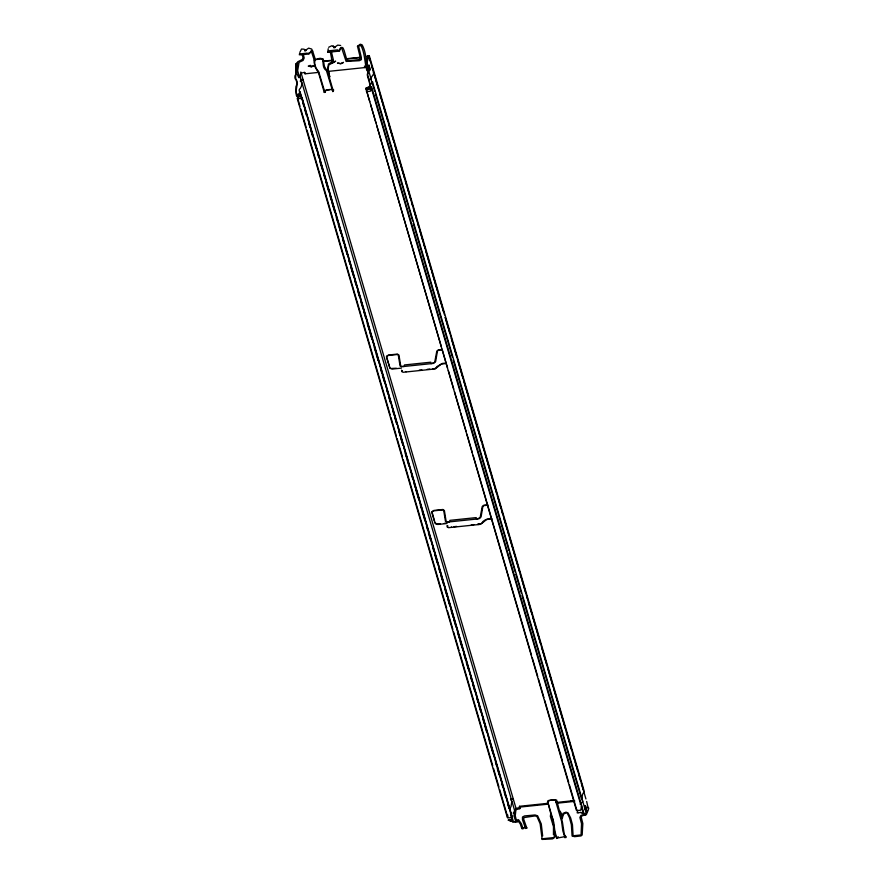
<?xml version="1.0" encoding="UTF-8"?>
<svg xmlns="http://www.w3.org/2000/svg" width="884" height="884" viewBox="0 0 884 884"><rect width="100%" height="100%" fill="white"/><g stroke="black" fill="none" stroke-linecap="round" stroke-linejoin="round"><path stroke-width="1.33" d="M553.461 834.816L553.472 826.606L550.367 816.363L550.555 814.694M330.351 51.968L332.152 61.758L328.461 64.024L327.776 67.858L329.765 77.063L328.063 69.549L328.76 65.029L333.213 62.51L333.489 60.41L331.511 52.178M401.369 368.12L392.374 369.059L389.855 368.274L386.54 356.263L388.463 355.014L397.48 354.075L398.96 355.07L400.717 365.899L401.568 366.319L404.01 366.484L404.485 364.948L430.806 362.197L431.038 363.667L434.674 362.352L436.807 351.114L438.431 349.81L442.298 349.401M446.785 523.527L437.79 524.466L435.271 523.682L431.956 511.659L433.878 510.422L442.895 509.482L444.376 510.466L446.133 521.295L446.984 521.726L449.426 521.88L449.901 520.356L476.222 517.604L476.443 519.063L480.089 517.759L482.222 506.521L483.846 505.206L487.714 504.808M300.273 81.229L301.002 79.56L302.682 79.615M300.748 81.008L301.101 79.858A1.127 0.685 -16.3 0 1 302.107 79.726L303.267 80.378M318.638 72.389L305.035 73.814L305.19 72.963M332.539 89.494A1.326 0.796 -16.3 0 1 333.633 90.212L332.771 91.538C334.594 88.069 324.295 89.306 324.914 92.367L324.273 92.433L325.268 90.367M328.152 71.405L364.871 67.571L365.026 66.731M368.915 56.189C363.125 61.659 370.12 68.278 367.302 74.344C367.114 78.632 374.551 90.179 366.252 88.986C365.313 86.853 375.91 85.704 365.832 88.091L365.678 89.129L366.727 89.726L369.943 88.975L369.335 79.195A7.138 6.906 -69.6 0 1 368.694 71.096A6.166 5.967 -69.6 0 0 368.462 68.123C364.727 64.156 368.738 59.018 369.015 55.637C367.192 55.128 365.324 58.222 367.81 56.046A1.127 0.685 -16.3 0 1 368.805 55.968L404.651 178.469M373.523 73.427L373.567 72.3L378.993 90.842M301.234 96.897L302.03 97.627L512.19 816.761L510.753 817.722L507.538 817.877L507.781 815.004M517.184 819.788L520.245 823.899L521.825 828.573L522.974 828.728L521.505 823.899L518.51 819.656L517.273 822.109L516.61 821.203L515.261 815.833L515.924 809.689L519.792 808.661L519.494 806.296L548.389 803.28M519.792 808.661L519.494 806.296M556.776 838.529L555.086 834.916L553.351 823.435L547.572 801.39A1.326 0.796 -16.3 0 1 548.964 800.418L556.622 800.031L562.5 822.485L564.235 833.966L565.926 837.579L565.959 836.529L564.909 836.087M547.992 802.595C547.373 799.545 557.671 798.307 555.848 801.777L561.572 821.358L562.821 830.838L564.986 837.767L564.854 836.651L556.809 838.131L554.964 831.667L553.716 822.186L547.992 802.595L547.351 802.661M580.28 804.551L580.622 803.335M581.639 799.545L582.567 794.351L584.247 791.291L369.324 55.836M586.435 813.125L586.998 810.451M299.632 53.305L299.344 54.841L300.505 53.869L306.936 53.151L309.444 53.78L311.555 50.753L312.66 51.106L315.444 59.792M515.516 821.722L514.875 822.032M516.002 821.667L513.018 821.899A6.166 0.674 -4.5 0 1 512.311 821.634A7.138 0.785 -4.5 0 0 510.366 820.904L508.123 820.142L508.919 819.976M522.974 828.728L524.444 827.347L525.538 828.463L526.798 828.054L523.715 819.258L523.958 817.589L535.019 815.932L536.908 816.418L540.135 823.8L542.157 839.435L552.345 838.927L553.859 838.22L554.677 834.905M299.908 52.266L301.488 49.051L304.019 49.195L305.986 50.609M328.24 48.719L327.721 52.134L328.528 52.233L339.025 51.139L341.754 47.305L343.058 47.968L344.152 50.532L346.959 60.211L348.849 60.698L358.606 59.681L359.921 59.04L360.186 57.195L357.49 46.266L360.263 44.2L362.097 44.819C366.672 52.963 365.633 61.968 368.142 70.499M487.714 734.604L511.714 816.717L510.808 817.402M296.184 72.786L296.604 71.67M513.261 813.357L513.692 812.208M508.609 820.087L513.35 821.822M436.608 367.147L435.248 368.506L433.414 368.694M481.703 523.284C483.438 519.803 488.056 518.488 491.692 518.422M299.223 89.56C301.345 87.715 302.969 83.405 300.781 81.162M299.135 90.433L299.908 92.754L298.339 94.522L297.886 97.03L297.444 94.367L301.356 95.328L300.041 96.676L297.477 96.942L296.405 95.649L295.853 86.864A7.138 6.906 -69.6 0 0 295.212 78.753A6.166 5.967 -69.6 0 1 294.98 75.792C297.842 73.052 293.156 62.123 297.908 63.283M371.777 82.853L371.965 81.825M510.576 799.291L511.151 798.683M588.357 809.037L586.667 801.468M586.147 814.617L580.567 812.418M309.356 52.598L308.428 54.034L300.449 54.863M581.661 805.788L580.722 810.241L576.501 810.562L366.506 90.4M577.329 811.821L577.175 812.86L580.733 812.484M339.666 49.25L340.616 47.835L341.865 48.521L346.119 61.449L359.379 60.698L361.401 59.626L361.324 57.305L358.65 46.421L359.368 45.382L360.838 45.239C365.004 53.383 364.495 62.145 366.86 70.632L367.401 70.521M302.03 97.627L300.604 98.599L297.19 98.334L507.339 817.457M405.944 371.567L406.154 371.777M451.359 526.963L451.569 527.184M521.825 828.573L522.543 827.534M297.466 63.482L297.333 63.405A1.127 0.685 -16.3 0 0 296.328 63.526C297.19 67.969 295.676 73.471 295.599 78.367C299.742 83.748 293.731 90.853 297.422 96.245C301.521 96.897 301.842 93.715 297.256 94.687M577.727 811.932L578.169 812.75M386.463 356.683L388.385 355.434L397.38 354.495L398.33 355.246L400.065 366.031L401.491 366.738L433.558 363.401L435.646 361.545L437.436 351.169L438.387 350.219L442.243 349.821M431.878 512.079L433.801 510.841L442.796 509.902L443.746 510.654L445.481 521.438L446.906 522.146L478.973 518.798L481.062 516.952L482.852 506.576L483.802 505.626L487.659 505.228M509.471 808.517L510.963 806.838L511.836 801.456M557.163 837.446L558.268 836.772M370.783 84.411A3.901 2.365 -16.3 0 1 372.164 82.974A3.138 1.901 -16.3 0 0 372.407 81.615L586.501 814.23C585.296 815.755 590.247 807.755 588.247 807.39M328.649 47.272L331.876 45.747L335.213 47.581L333.235 46.112L334.903 47.228L333.821 47.813L337.688 45.139L340.66 45.471M301.444 97.892L300.659 98.279M437.083 366.473L442.42 363.423L446.287 363.026M333.213 62.51L335.677 61.184L332.064 63.118M584.821 814.131L580.921 815.402L579.904 817.446L581.528 823.722L581.075 834.938L573.097 835.778L572.456 824.673L570.633 817.888L568.025 812.893L566.014 812.153L562.975 813.39L562.147 817.424L560.224 811.158L562.246 818.683L563.274 814.396L566.069 812.772L567.296 813.258L569.473 817.667L571.362 824.717L572.081 836.021L574.589 836.662L581.02 835.933L582.18 834.971L582.832 823.523L581.252 817.225L581.738 815.998L585.495 814.75M305.776 50.465L304.693 50.896L308.638 48.134L311.676 49.062L312.66 51.106M541.826 838.817L553.826 837.568M361.213 46.156L362.462 45.747M298.792 77.681L296.737 73.339L296.814 64.886L297.61 61.858L302.35 59.427L302.969 57.515L302.295 54.885M322.98 61.184L332.483 60.2M346.053 58.786L359.633 57.361M322.925 61.504L332.428 60.51M345.998 59.095L359.567 57.681M325.887 90.19L329.876 89.77M396.308 368.23L391.082 368.495M446.221 363.446L441.226 364.142L435.171 368.926L403.115 372.274L401.69 371.567L401.612 370.164M419.215 370.175L421.867 369.899M427.182 369.346L429.834 369.07M440.442 523.77L436.497 523.903L434.685 522.289M444.298 523.372L446.884 523.096M491.637 518.842L486.642 519.549L480.587 524.334L448.519 527.682L447.105 526.963L447.028 525.571M454.011 526.687L456.663 526.411M471.271 524.886L473.923 524.61M480.664 523.914C478.443 523.019 477.89 525.947 478.012 523.759M555.848 801.777L556.489 801.711M556.356 802.451L574.556 800.55M519.35 807.147L547.903 804.164M557.417 803.169L573.738 801.468M519.936 807.81L517.151 808.109L514.643 809.821L513.98 815.965L515.991 822.242M508.753 819.91L512.488 819.601L512.057 818.33M511.317 819.645L512.234 818.761M570.965 800.926L574.744 801.202M373.313 71.935C375.932 73.571 369.07 77.383 371.49 80.422L367.092 65.361M367.346 91.328L366.672 91.085L369.766 101.682M577.495 810.451L576.821 810.219L569.473 785.047M513.427 799.512L512.256 798.86A1.127 0.685 -16.3 0 0 511.25 798.981L510.93 800.285M581.131 812.462L583.849 813.247A7.138 0.785 -4.5 0 0 585.794 813.965A6.166 0.674 -4.5 0 1 586.501 814.23M357.49 46.266L358.65 46.421M310.439 51.327L311.466 51.67L314.251 60.145M511.383 816.031L512.19 816.761M369.07 65.549L368.429 65.261L368.274 67.383L369.401 70.079M585.86 810.794L584.744 808.086L584.888 805.965L586.004 808.661M310.129 65.305L311.113 65.77M585.219 814.042L585.882 814.949M583.937 814.186L584.6 815.092M389.932 367.854L386.474 357.313M339.721 50.885L337.555 49.902L329.202 50.775L327.721 52.134M526.422 827.126L526.798 828.054M432.486 368.794L432.707 369.004M551.583 816.087L552.898 819.413M366.153 90.941L367.291 91.649L370.573 91.118L371.512 86.654L583.849 813.247M405.424 181.121L410.839 199.662M411.613 202.303L417.027 220.845M417.8 223.497L423.226 242.039M424 244.691L429.414 263.222M430.188 265.874L444.508 314.881M445.282 317.522L501.018 508.234M501.792 510.886L507.206 529.428M507.98 532.069L513.405 550.61M514.179 553.262L519.593 571.804M520.367 574.445L525.781 592.987M526.555 595.639L531.98 614.181M532.754 616.833L583.451 790.318M368.805 55.968L370.274 60.996M371.733 66.013L372.838 69.781M379.766 93.483L387.888 121.296M388.662 123.948L394.087 142.49M394.861 145.142L400.275 163.673M401.049 166.325L406.474 184.867M407.248 187.518L412.662 206.06M413.436 208.701L418.85 227.243M419.624 229.895L425.049 248.437M425.823 251.089L431.237 269.631M432.011 272.272L437.436 290.814M438.21 293.466L443.624 312.008M445.171 317.301L449.812 333.191M451.359 338.495L456.785 357.037M457.558 359.678L462.973 378.219M463.746 380.871L469.172 399.413M469.945 402.065L475.36 420.607M476.133 423.248L481.548 441.79M482.321 444.442L484.266 451.061M485.04 453.713L490.454 472.255M491.228 474.896L496.642 493.438M497.416 496.09L502.841 514.632M503.615 517.284L509.029 535.826M509.803 538.466L515.228 557.008M516.002 559.66L521.416 578.202M522.19 580.854L527.604 599.385M528.378 602.037L540.765 644.414M541.538 647.066L546.964 665.608M547.737 668.26L553.152 686.802M553.925 689.443L559.34 707.985M560.113 710.637L565.539 729.178M566.312 731.83L571.727 750.372M572.5 753.013L574.434 759.632M575.208 762.284L577.926 771.555M578.7 774.207L580.633 780.826M581.407 783.478L583.341 790.097M583.727 791.423L585.926 798.959M371.877 81.748L374.672 91.096M375.357 93.671L412.607 220.878M413.292 223.453L452.464 357.291M453.149 359.865L508.974 550.644M509.659 553.218L515.162 571.826M515.847 574.401L521.361 593.02M522.046 595.595L581.727 799.622M370.982 86.787L580.744 804.584A3.901 2.365 -16.3 0 1 582.324 802.097A3.138 1.901 -16.3 0 0 582.567 800.738M581.274 806.053L583.385 813.623M364.429 66.057L364.871 67.571M370.54 104.334L375.954 122.876M376.728 125.528L441.37 346.694M442.144 349.335L447.558 367.877M448.332 370.529L453.746 389.071M454.52 391.722L459.945 410.264M460.719 412.905L466.133 431.447M466.907 434.099L472.321 452.641M473.106 455.293L531.538 655.265M532.312 657.917L537.737 676.459M538.511 679.1L543.925 697.642M544.699 700.294L550.113 718.836M550.887 721.488L556.312 740.03M557.086 742.671L562.5 761.212M563.274 763.864L568.699 782.406M333.412 91.472L327.688 71.88L324.395 66.377L323.19 58.908L314.947 59.604L314.118 60.178L314.085 62.289L315.245 67.328L318.538 72.842L324.273 92.433M332.771 91.538L326.428 70.543C319.456 66.488 327.732 54.233 315.511 59.714C313.201 62.488 315.897 69.107 318.572 71.372L324.914 92.367M305.035 73.814L304.593 72.289L300.737 73.317L299.532 77.648L297.654 70.609L299.09 62.289L303.09 60.432L304.184 57.979L303.455 55.095M525.538 828.463L522.477 819.722L522.477 817.004L524.499 815.932L535.03 814.971L537.638 815.799L541.273 823.921L542.677 835.944M431.878 512.709L434.331 521.096M300.825 71.991L516.366 809.556M296.328 63.526L297.068 66.035M299.996 76.09L514.554 810.285M299.996 91.56L510.223 810.993M510.532 812.009L513.239 821.258M301.941 98.909L306.593 114.809M307.367 117.45L312.781 135.992M313.555 138.644L318.969 157.186M319.743 159.838L325.168 178.369M325.942 181.021L390.573 402.187M391.347 404.839L396.761 423.381M397.535 426.033L402.96 444.575M403.734 447.216L409.148 465.757M409.922 468.409L486.94 731.952M302.704 102.422L303.864 106.4M304.549 108.975L306.571 115.671M308.892 123.616L310.052 127.583M310.737 130.158L312.759 136.854M313.444 139.429L316.251 148.777M317.798 154.07L318.958 158.048M319.643 160.623L322.439 169.971M323.986 175.264L325.146 179.242M325.831 181.817L328.627 191.154M330.097 196.381L331.334 200.425M332.03 203L334.826 212.348M336.285 217.575L337.533 221.619M338.218 224.193L341.014 233.531M342.473 238.757L343.721 242.802M344.406 245.376L347.213 254.725M348.672 259.951L349.92 263.996M350.605 266.57L353.401 275.918M354.86 281.134L356.108 285.189M357.567 290.405L359.589 297.101M361.059 302.328L363.081 309.024M363.766 311.599L365.788 318.295M367.247 323.522L369.269 330.218M369.954 332.793L371.976 339.489M374.297 347.434L375.457 351.401M376.142 353.976L378.164 360.672M380.496 368.617L381.656 372.595M382.341 375.17L384.363 381.866M386.684 389.811L387.844 393.778M388.529 396.352L390.551 403.049M392.872 410.994L394.032 414.972M394.728 417.546L396.75 424.243M399.071 432.188L400.231 436.166M400.916 438.74L402.938 445.437M405.259 453.382L406.419 457.348M407.104 459.923L409.126 466.619M411.458 474.564L412.618 478.542M414.077 483.769L415.325 487.813M416.01 490.388L418.806 499.736M420.265 504.952L421.513 508.996M422.198 511.571L424.994 520.919M426.464 526.146L427.712 530.19M428.397 532.765L430.331 539.384M432.652 547.329L433.9 551.384M434.585 553.959L437.381 563.296M438.84 568.523L440.088 572.567M440.784 575.141L443.58 584.49M445.039 589.716L447.061 596.413M447.746 598.987L449.768 605.684M451.227 610.899L453.249 617.596M453.934 620.17L455.956 626.866M457.426 632.093L459.448 638.789M460.133 641.364L462.155 648.06M463.614 653.287L465.636 659.983M466.321 662.547L468.343 669.243M470.664 677.199L471.824 681.166M472.52 683.741L474.542 690.437M476.863 698.382L478.023 702.36M478.708 704.935L480.73 711.631M483.051 719.576L484.211 723.543M484.896 726.118L486.918 732.814M489.25 740.759L490.41 744.737M491.095 747.311L493.117 754.008M495.438 761.953L496.598 765.931M497.283 768.505L499.305 775.202M501.626 783.147L502.786 787.114M504.256 792.34L505.504 796.385M507.825 804.329L508.985 808.308M510.51 813.534L511.637 817.391M297.444 94.367L298.107 96.665M297.665 98.279L299.985 106.224M300.759 108.876L306.184 127.418M306.958 130.07L390.164 414.806M390.938 417.447L396.363 435.989M397.137 438.641L402.552 457.183M403.325 459.835L446.674 608.159M447.448 610.811L452.862 629.353M453.636 631.994L459.061 650.536M459.835 653.188L492.731 765.754M493.504 768.406L498.919 786.948M499.692 789.6L507.825 817.413M447.746 526.831L447.669 525.505M402.264 370.728L402.331 371.424M588.191 807.711A1.127 0.685 -16.3 0 1 588.501 807.755M299.599 91.825A3.901 2.365 -16.3 0 1 299.411 92.886M369.092 65.294L370.02 69.913L369.092 65.294M585.551 805.998L586.479 810.628L585.551 805.998M314.185 65.482L311.566 66.797L308.24 66.112L311.643 66.654L314.185 65.482M343.401 62.432L340.782 63.736L337.445 63.062L340.848 63.615L343.401 62.432"/></g></svg>
